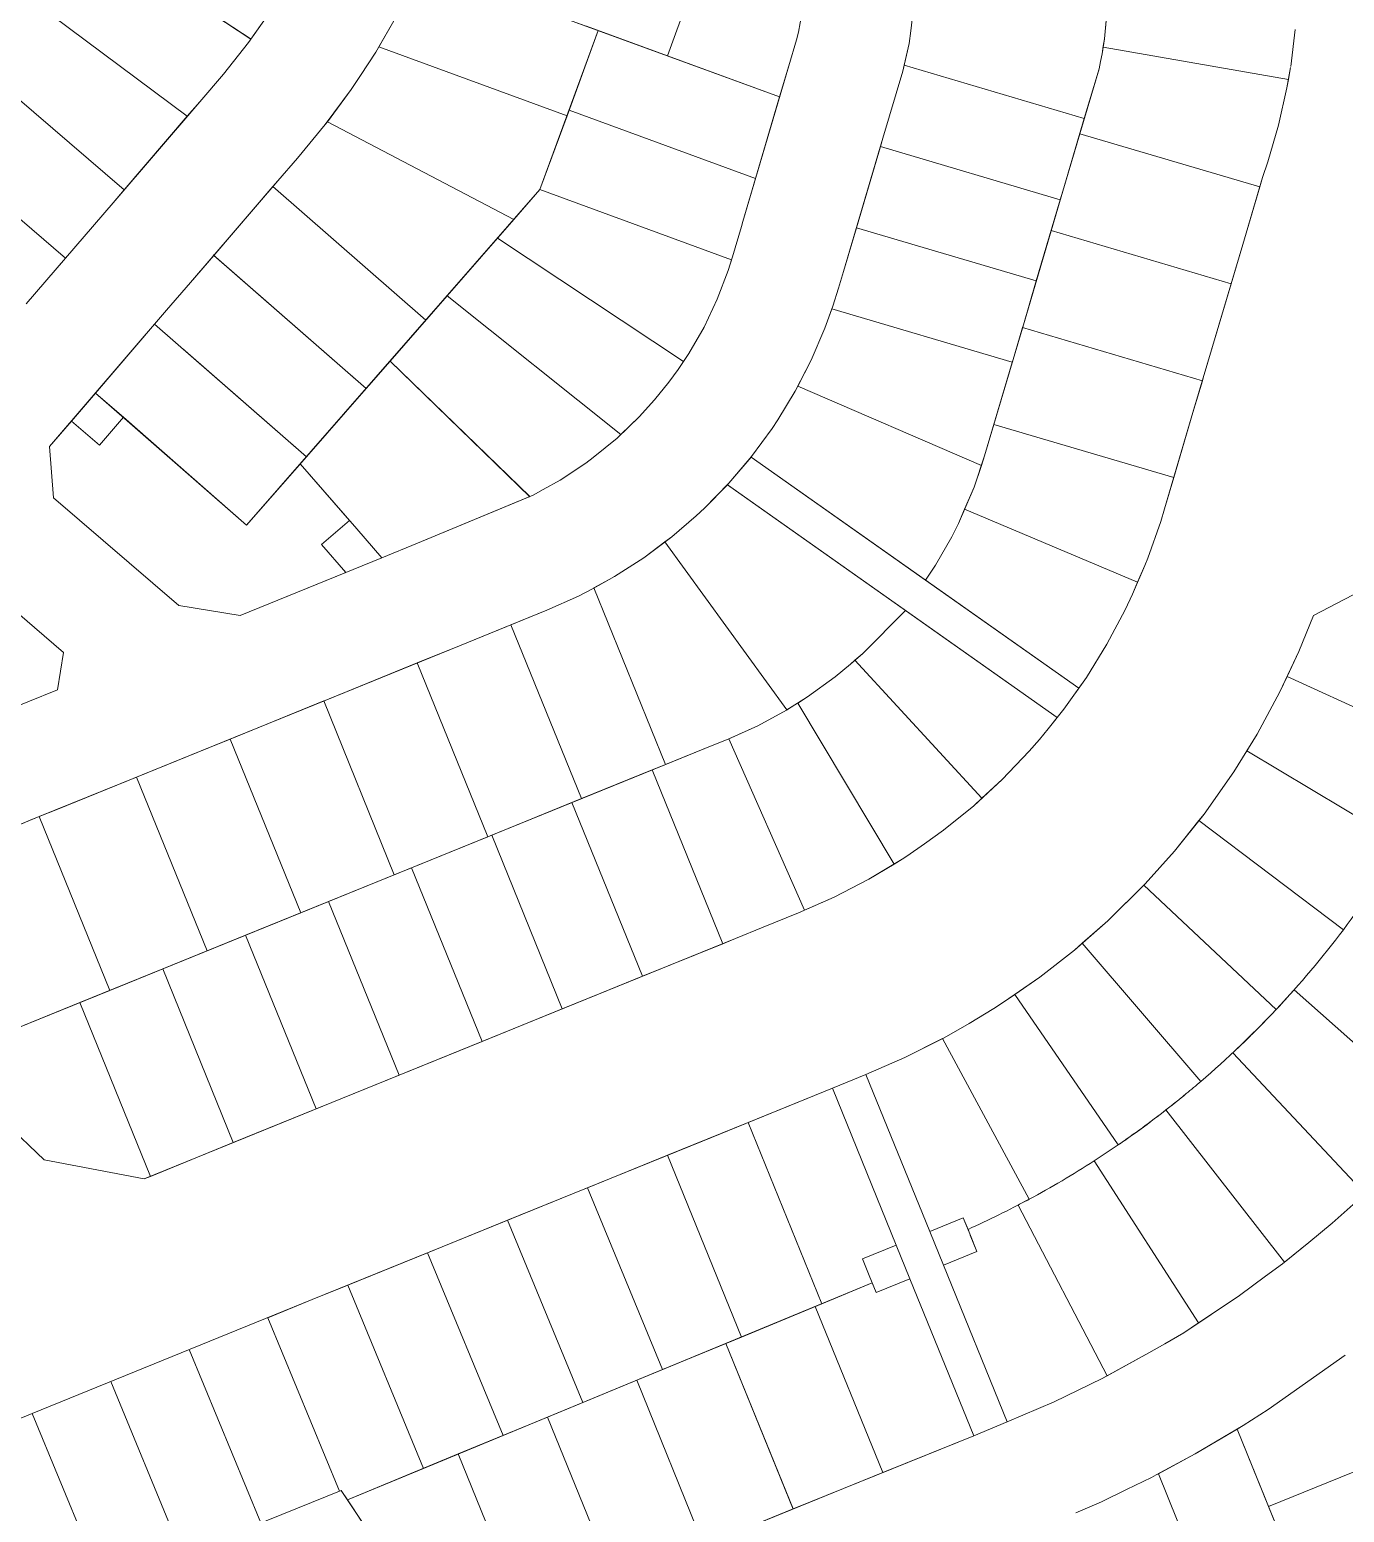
# Model space of a CAD drawing. Header units: millimetres. Extents: x -12746 to 1016489, y -409013 to 338495.
# Drawn here: x 363804 to 581104, y -127490 to 117570 of the extents above; entities that cross this region are included whole.
import ezdxf

# ---------------------------------------------------------------- set-up
doc = ezdxf.new("R2010")
doc.units = ezdxf.units.MM
doc.layers.add('A-DETL', color=90, linetype='Continuous', lineweight=9)

msp = doc.modelspace()

# ---------------------------------------------------------------- linework, layer by layer
at = {"layer": 'A-DETL'}
for p, q in [((480384.1, 143751.5), (469212.2, 113235.3)), ((480384.1, 143751.5), (469212.2, 113235.3)), ((469212.2, 113235.3), (480384.1, 143751.5)), ((400418, 115982.7), (372810, 134177.4)), ((400383.7, 116005.2), (372810, 134177.4)), ((372810, 134177.4), (400383.7, 116005.2)), ((487768.5, 106441.9), (428569.9, 128114.4)), ((457779.7, 117420.8), (428569.9, 128114.4)), ((542130.4, 123349.5), (541465.4, 116052.5)), ((542068.1, 122666), (541465.4, 116052.5)), ((389864.2, 103277.5), (364755.3, 121955.6)), ((364755.3, 121955.6), (389864.2, 103277.5)), ((389864.2, 103277.5), (364755.3, 121955.6)), ((403806.4, 120907.5), (399994.4, 115447.5)), ((403806.4, 120907.5), (400383.7, 116005.2)), ((490896.4, 117150.5), (491435.4, 120265.5)), ((490896.4, 117150.5), (491435.4, 120265.5)), ((491435.4, 120265.5), (490896.4, 117150.5)), ((424601.4, 120067.5), (420998.4, 113841.5)), ((424601.4, 120067.5), (420998.4, 113841.5)), ((424601.4, 120067.5), (421509.9, 114725.5)), ((469212.2, 113235.3), (455830.8, 118134.3)), ((509746.4, 119723.5), (509465.4, 117347.5)), ((509746.4, 119723.5), (509465.4, 117347.5)), ((509465.4, 117347.5), (509746.4, 119723.5)), ((541465.4, 116052.5), (541797.9, 119701)), ((399994.4, 115447.5), (395857.4, 110221.5)), ((399994.4, 115447.5), (395857.4, 110221.5)), ((400383.7, 116005.2), (399994.4, 115447.5)), ((457779.7, 117420.8), (448153.7, 91127.4)), ((452622.9, 103335), (457779.7, 117420.8)), ((457779.7, 117420.8), (452966.7, 104274.1)), ((487768.5, 106441.9), (457779.7, 117420.8)), ((489288.4, 111586.5), (490557.4, 115879.5)), ((489288.4, 111586.5), (490557.4, 115879.5)), ((490557.4, 115879.5), (489288.4, 111586.5)), ((490557.4, 115879.5), (490896.4, 117150.5)), ((490557.4, 115879.5), (490896.4, 117150.5)), ((490896.4, 117150.5), (490557.4, 115879.5)), ((509195.4, 115284.5), (508107.4, 110694.5)), ((509195.4, 115284.5), (508107.4, 110694.5)), ((508341.7, 111683), (509195.4, 115284.5)), ((509465.4, 117347.5), (509195.4, 115284.5)), ((509465.4, 117347.5), (509195.4, 115284.5)), ((509195.4, 115284.5), (509465.4, 117347.5)), ((541465.4, 116052.5), (541055.4, 113579.5)), ((541465.4, 116052.5), (541239.3, 114688.8)), ((541260.4, 114816), (541465.4, 116052.5)), ((572232.4, 111491.5), (572992.4, 117569.5)), ((572232.4, 111491.5), (572992.4, 117569.5)), ((572232.4, 111491.5), (572992.4, 117569.5)), ((420998.4, 113841.5), (418466.4, 109982.5)), ((418466.4, 109982.5), (420998.4, 113841.5)), ((420998.4, 113841.5), (418466.4, 109982.5)), ((420998.4, 113841.5), (421509.9, 114725.5)), ((421509.9, 114725.5), (452622.9, 103335)), ((421509.9, 114725.5), (452622.9, 103335)), ((452622.9, 103335), (421509.9, 114725.5)), ((487768.5, 106441.9), (469212.2, 113235.3)), ((540791.4, 112280.5), (541055.4, 113579.5)), ((541055.4, 113579.5), (540791.4, 112280.5)), ((541055.4, 113579.5), (540791.4, 112280.5)), ((541055.4, 113579.5), (541260.4, 114816)), ((541239.3, 114688.8), (541055.4, 113579.5)), ((541239.3, 114688.8), (571865.4, 109338.6)), ((541239.3, 114688.8), (571865.4, 109338.6)), ((571865.4, 109338.6), (541239.3, 114688.8)), ((355896.2, 111300.1), (379417.7, 91108.4)), ((355896.2, 111300.1), (379417.7, 91108.4)), ((379417.7, 91108.4), (355896.2, 111300.1)), ((481686.4, 85853.5), (489288.4, 111586.5)), ((481686.4, 85853.5), (489288.4, 111586.5)), ((489288.4, 111586.5), (487768.5, 106441.9)), ((508107.4, 110694.5), (504844.4, 99648.5)), ((508107.4, 110694.5), (504844.4, 99648.5)), ((504844.4, 99648.5), (508107.4, 110694.5)), ((508107.4, 110694.5), (508341.7, 111683)), ((508341.7, 111683), (538124.4, 102883.5)), ((508341.7, 111683), (538124.4, 102883.5)), ((538124.4, 102883.5), (508341.7, 111683)), ((540553.4, 111104.5), (537381.3, 100368.2)), ((537563.4, 100984.5), (540553.4, 111104.5)), ((540553.4, 111104.5), (538124.4, 102883.5)), ((540553.4, 111104.5), (540791.4, 112280.5)), ((540791.4, 112280.5), (540553.4, 111104.5)), ((540791.4, 112280.5), (540553.4, 111104.5)), ((571624.4, 107958.5), (572208.4, 111301.5)), ((571624.4, 107958.5), (572208.4, 111301.5)), ((571865.4, 109338.6), (572208.4, 111301.5)), ((395857.4, 110221.5), (391913.4, 105664.5)), ((395857.4, 110221.5), (391913.4, 105664.5)), ((418466.4, 109982.5), (416933.4, 107653.5)), ((416933.4, 107653.5), (418466.4, 109982.5)), ((418466.4, 109982.5), (416933.4, 107653.5)), ((570236.4, 101795.5), (571624.4, 107958.5)), ((570236.4, 101795.5), (571624.4, 107958.5)), ((570236.4, 101795.5), (571624.4, 107958.5)), ((571624.4, 107958.5), (571865.4, 109338.6)), ((391913.4, 105664.5), (377583.4, 88971.5)), ((391913.4, 105664.5), (389864.2, 103277.5)), ((416933.4, 107653.5), (412651.4, 101873.5)), ((416933.4, 107653.5), (412651.4, 101873.5)), ((413011.8, 102360), (416933.4, 107653.5)), ((483794.1, 92988.2), (487768.5, 106441.9)), ((379417.7, 91108.4), (389864.2, 103277.5)), ((448153.7, 91127.4), (452966.7, 104274.1)), ((452622.9, 103335), (448153.7, 91127.4)), ((452966.7, 104274.1), (483794.1, 92988.2)), ((483794.1, 92988.2), (452966.7, 104274.1)), ((452966.7, 104274.1), (483794.1, 92988.2)), ((412651.4, 101873.5), (408055.4, 96339.5)), ((412651.4, 101873.5), (408055.4, 96339.5)), ((408055.4, 96339.5), (412651.4, 101873.5)), ((412651.4, 101873.5), (413011.8, 102360)), ((443859.1, 86215.3), (413011.8, 102360)), ((413011.8, 102360), (443859.1, 86215.3)), ((413011.8, 102360), (443859.1, 86215.3)), ((538124.4, 102883.5), (534573.4, 90864.5)), ((534573.4, 90864.5), (537563.4, 100984.5)), ((568460.4, 95734.5), (570236.4, 101795.5)), ((568460.4, 95734.5), (570236.4, 101795.5)), ((568460.4, 95734.5), (570236.4, 101795.5)), ((346208.9, 100015.3), (369730.5, 79823.6)), ((369730.5, 79823.6), (346208.9, 100015.3)), ((369730.5, 79823.6), (346208.9, 100015.3)), ((504844.4, 99648.5), (498326.4, 77590.5)), ((504844.4, 99648.5), (498326.4, 77590.5)), ((504428.4, 98241), (500461.1, 84814.9)), ((504428.4, 98241), (504844.4, 99648.5)), ((534157.6, 89457.4), (504428.4, 98241)), ((504428.4, 98241), (534157.6, 89457.4)), ((534157.6, 89457.4), (504428.4, 98241)), ((534573.4, 90864.5), (537381.3, 100368.2)), ((537381.3, 100368.2), (567111, 91586)), ((537381.3, 100368.2), (567111, 91586)), ((537381.3, 100368.2), (567111, 91586)), ((408055.4, 96339.5), (404809.4, 92592.5)), ((408055.4, 96339.5), (404809.4, 92592.5)), ((404809.4, 92592.5), (408055.4, 96339.5)), ((567566.4, 93127.5), (568460.4, 95734.5)), ((567566.4, 93127.5), (568460.4, 95734.5)), ((567566.4, 93127.5), (568460.4, 95734.5)), ((564303.4, 82081.5), (567566.4, 93127.5)), ((564303.4, 82081.5), (567566.4, 93127.5)), ((567111, 91586), (567566.4, 93127.5)), ((379417.7, 91108.4), (377583.4, 88971.5)), ((404809.4, 92592.5), (390396.4, 75802.5)), ((404809.4, 92592.5), (390396.4, 75802.5)), ((394227.5, 80265.5), (403998.2, 91647.6)), ((399663.1, 35664.4), (448153.7, 91127.4)), ((403994, 91651.3), (429282.1, 69542.3)), ((403998.2, 91647.6), (404809.4, 92592.5)), ((403998.2, 91647.6), (429282.1, 69542.3)), ((429282.1, 69542.3), (403998.2, 91647.6)), ((448153.7, 91127.4), (441119.8, 83082.1)), ((448153.7, 91127.4), (443859.1, 86215.3)), ((448153.7, 91127.4), (479810.1, 79538)), ((479810.1, 79538), (448153.7, 91127.4)), ((479810.1, 79538), (448153.7, 91127.4)), ((483794.1, 92988.2), (481686.4, 85853.5)), ((528056.4, 68807.5), (534573.4, 90864.5)), ((532649.1, 84351.7), (534573.4, 90864.5)), ((534573.4, 90864.5), (534157.6, 89457.4)), ((567111, 91586), (564303.4, 82081.5)), ((377583.4, 88971.5), (363254.4, 72279.5)), ((377583.4, 88971.5), (369730.5, 79823.6)), ((530190.7, 76031.2), (534157.6, 89457.4)), ((443859.1, 86215.3), (429282.1, 69542.3)), ((481443.4, 85031.5), (481686.4, 85853.5)), ((481686.4, 85853.5), (481443.4, 85031.5)), ((481443.4, 85031.5), (481686.4, 85853.5)), ((479970.4, 80045.5), (481443.4, 85031.5)), ((481443.4, 85031.5), (479970.4, 80045.5)), ((479970.4, 80045.5), (481443.4, 85031.5)), ((500461.1, 84814.9), (498326.4, 77590.5)), ((530190.8, 76031.1), (500461.1, 84814.9)), ((500461.1, 84814.9), (530190.7, 76031.2)), ((500461.1, 84814.9), (530190.8, 76031.1)), ((532649.1, 84351.7), (530190.8, 76031.1)), ((562379, 75568), (532649.1, 84351.7)), ((562379, 75568), (532649.1, 84351.7)), ((532649.1, 84351.7), (562379, 75568)), ((441119.8, 83082.1), (432831.7, 73602.3)), ((441119.8, 83082.1), (471872.4, 62714)), ((471872.4, 62714), (441119.8, 83082.1)), ((441119.8, 83082.1), (471872.4, 62714)), ((557786.4, 60023.5), (564303.4, 82081.5)), ((557786.4, 60023.5), (564303.4, 82081.5)), ((564303.4, 82081.5), (562379, 75568)), ((369730.5, 79823.6), (363254.4, 72279.5)), ((394227.5, 80265.5), (390396.4, 75802.5)), ((394121, 80358.7), (419409.1, 58249.6)), ((419409.1, 58249.6), (394227.5, 80265.5)), ((419409.1, 58249.6), (394227.5, 80265.5)), ((479248.4, 77759.5), (479970.4, 80045.5)), ((479248.4, 77759.5), (479970.4, 80045.5)), ((479248.4, 77759.5), (479810.1, 79538)), ((479970.4, 80045.5), (479810.1, 79538)), ((477440.4, 73012.5), (479248.4, 77759.5)), ((477440.4, 73012.5), (479248.4, 77759.5)), ((477440.4, 73012.5), (479248.4, 77759.5)), ((498326.4, 77590.5), (497520.4, 74860.5)), ((498326.4, 77590.5), (497520.4, 74860.5)), ((498326.4, 77590.5), (497520.4, 74860.5)), ((530190.8, 76031.1), (528056.4, 68807.5)), ((528056.4, 68807.5), (530190.8, 76031.1)), ((390396.4, 75802.5), (386446.4, 71200.5)), ((390396.4, 75802.5), (386446.4, 71200.5)), ((390396.4, 75802.5), (386446.4, 71200.5)), ((390396.4, 75802.5), (386446.4, 71200.5)), ((432831.7, 73602.3), (423382.6, 62794.5)), ((432831.7, 73602.3), (461501.5, 50629.4)), ((461501.5, 50629.4), (432831.7, 73602.3)), ((432831.7, 73602.3), (461501.5, 50629.4)), ((497520.4, 74860.5), (496569.4, 71853.5)), ((497520.4, 74860.5), (496569.4, 71853.5)), ((497520.4, 74860.5), (496569.4, 71853.5)), ((557786.4, 60023.5), (562379, 75568)), ((386446.4, 71200.5), (367089.4, 48651.5)), ((386446.4, 71200.5), (384457.1, 68883.2)), ((475265.4, 68422.5), (477440.4, 73012.5)), ((475265.4, 68422.5), (477440.4, 73012.5)), ((475265.4, 68422.5), (477440.4, 73012.5)), ((496569.4, 71853.5), (495246.4, 68216.5)), ((496569.4, 71853.5), (495246.4, 68216.5)), ((495246.4, 68216.5), (496409.4, 71413.7)), ((496569.4, 71853.5), (496409.4, 71413.7)), ((496409.4, 71413.7), (526223.8, 62604.9)), ((496409.4, 71413.7), (526223.9, 62604.9)), ((526223.9, 62604.9), (496409.4, 71413.7)), ((384457.1, 68883.2), (374686.3, 57501.2)), ((384457.1, 68883.2), (409536.1, 46957)), ((429282.1, 69542.3), (419409.1, 58249.6)), ((526356.4, 63053.5), (528056.4, 68807.5)), ((528056.4, 68807.5), (526356.4, 63053.5)), ((528056.4, 68807.5), (527916.6, 68333.9)), ((472736.4, 64018.5), (475265.4, 68422.5)), ((472736.4, 64018.5), (475265.4, 68422.5)), ((472736.4, 64018.5), (475265.4, 68422.5)), ((495246.4, 68216.5), (492969.4, 62931.5)), ((495246.4, 68216.5), (492969.4, 62931.5)), ((492969.4, 62931.5), (495246.4, 68216.5)), ((526356.4, 63053.5), (527916.4, 68333.9)), ((527916.4, 68333.9), (557646.5, 59550.2)), ((527916.6, 68333.9), (557646.4, 59550.2)), ((527916.6, 68333.9), (557646.4, 59550.2)), ((409536.1, 46957), (389049.6, 64868)), ((389049.6, 64868), (409536.1, 46957)), ((471008.4, 61409.5), (472736.4, 64018.5)), ((471008.4, 61409.5), (472736.4, 64018.5)), ((471872.4, 62714), (472736.4, 64018.5)), ((423382.6, 62794.5), (408533.3, 45810.1)), ((423382.6, 62794.5), (446449.6, 40416.5)), ((446449.6, 40416.5), (423382.6, 62794.5)), ((423382.6, 62794.5), (446499.7, 40367.8)), ((469432.4, 59329.5), (471008.4, 61409.5)), ((469432.4, 59329.5), (471008.4, 61409.5)), ((469432.4, 59329.5), (471008.4, 61409.5)), ((471008.4, 61409.5), (471872.4, 62714)), ((492969.4, 62931.5), (490330.4, 57817.5)), ((492969.4, 62931.5), (490330.4, 57817.5)), ((490746.1, 58623.2), (492969.4, 62931.5)), ((521651.4, 47130.5), (526356.4, 63053.5)), ((526210.3, 62558.8), (522089, 48611.5)), ((523183.6, 52316.2), (526210.3, 62558.8)), ((526223.8, 62604.9), (526356.4, 63053.5)), ((526356.4, 63053.5), (526223.9, 62604.9)), ((467073.4, 56385.5), (469432.4, 59329.5)), ((467073.4, 56385.5), (469432.4, 59329.5)), ((467073.4, 56385.5), (469432.4, 59329.5)), ((556085.4, 54269.5), (557786.4, 60023.5)), ((556085.4, 54269.5), (557786.4, 60023.5)), ((557646.5, 59550.2), (556085.4, 54269.5)), ((557646.4, 59550.2), (557786.4, 60023.5)), ((370713, 52872.7), (374686.3, 57501.2)), ((374686.3, 57501.2), (399663.1, 35664.4)), ((374686.3, 57501.2), (379314.8, 53527.9)), ((374688.8, 57504.1), (399663.1, 35664.4)), ((409536.1, 46957), (419409.1, 58249.6)), ((464564.4, 53568.5), (467073.4, 56385.5)), ((464564.4, 53568.5), (467073.4, 56385.5)), ((464564.4, 53568.5), (467073.4, 56385.5)), ((490330.4, 57817.5), (487479.4, 53096.5)), ((490330.4, 57817.5), (487479.4, 53096.5)), ((487479.4, 53096.5), (490330.4, 57817.5)), ((490330.4, 57817.5), (490746.1, 58623.2)), ((490746.1, 58623.2), (521110.5, 45527.4)), ((490746.1, 58623.2), (521110.5, 45527.4)), ((521110.5, 45527.4), (490746.1, 58623.2)), ((551390.4, 38377.5), (556085.4, 54269.5)), ((551390.4, 38377.5), (556085.4, 54269.5)), ((556085.4, 54269.5), (552913.3, 43532.6)), ((367089.4, 48651.5), (370713, 52872.7)), ((370713, 52872.7), (375341.5, 48899.4)), ((375341.5, 48899.4), (370713, 52872.7)), ((375341.5, 48899.4), (379314.8, 53527.9)), ((379314.8, 53527.9), (375341.5, 48899.4)), ((379314.8, 53527.9), (399663.1, 35664.4)), ((460899.4, 50051.5), (464564.4, 53568.5)), ((460899.4, 50051.5), (464564.4, 53568.5)), ((461501.5, 50629.4), (464564.4, 53568.5)), ((486505.4, 51646.5), (483098.4, 47008.5)), ((486505.4, 51646.5), (483098.4, 47008.5)), ((483098.4, 47008.5), (486505.4, 51646.5)), ((487479.4, 53096.5), (486505.4, 51646.5)), ((487479.4, 53096.5), (486505.4, 51646.5)), ((486505.4, 51646.5), (487479.4, 53096.5)), ((522089, 48611.5), (523183.7, 52316.2)), ((552913.3, 43532.6), (523183.6, 52316.2)), ((523183.7, 52316.2), (552913.3, 43532.6)), ((523183.7, 52316.2), (552913.3, 43532.6)), ((456969.4, 46834.5), (460899.4, 50051.5)), ((456969.4, 46834.5), (460899.4, 50051.5)), ((456969.4, 46834.5), (460899.4, 50051.5)), ((460899.4, 50051.5), (461501.5, 50629.4)), ((367089.4, 48651.5), (367733.4, 40190.5)), ((367733.4, 40190.5), (367089.4, 48651.5)), ((399663.1, 35664.4), (409536.1, 46957)), ((455707.4, 45904.5), (456969.4, 46834.5)), ((455707.4, 45904.5), (456969.4, 46834.5)), ((455707.4, 45904.5), (456969.4, 46834.5)), ((483098.4, 47008.5), (479378.4, 42618.5)), ((483098.4, 47008.5), (479378.4, 42618.5)), ((483037.4, 46936.6), (479378.4, 42618.5)), ((483037.4, 46936.6), (537193.5, 8713)), ((537193.5, 8713), (483037.4, 46936.6)), ((511861.1, 26592.8), (483037.4, 46936.6)), ((519895.4, 41925.5), (521651.4, 47130.5)), ((519895.4, 41925.5), (521651.4, 47130.5)), ((521651.4, 47130.5), (521110.5, 45527.4)), ((521651.4, 47130.5), (522089, 48611.5)), ((522089, 48611.5), (521651.4, 47130.5)), ((399663.1, 35664.4), (408533.3, 45810.1)), ((408533.3, 45810.1), (417876.4, 35069.5)), ((408533.3, 45810.1), (417876.4, 35069.5)), ((408533.3, 45810.1), (416664.8, 36462.3)), ((451466.4, 43108.5), (455707.4, 45904.5)), ((451466.4, 43108.5), (455707.4, 45904.5)), ((451466.4, 43108.5), (455707.4, 45904.5)), ((521110.5, 45527.4), (519895.4, 41925.5)), ((448672.4, 41566.5), (451466.4, 43108.5)), ((448672.4, 41566.5), (451466.4, 43108.5)), ((448672.4, 41566.5), (451466.4, 43108.5)), ((479378.4, 42618.5), (475361.4, 38497.5)), ((479378.4, 42618.5), (475361.4, 38497.5)), ((475361.4, 38497.5), (479122.4, 42355.9)), ((479378.4, 42618.5), (479122.4, 42355.9)), ((479122.4, 42355.9), (533643.9, 3874.4)), ((479122.4, 42355.9), (533643.9, 3874.4)), ((479122.4, 42355.9), (508570.5, 21571.3)), ((517309.4, 35929.5), (519895.4, 41925.5)), ((519895.4, 41925.5), (517309.4, 35929.5)), ((518346.8, 38335), (519895.4, 41925.5)), ((552913.3, 43532.6), (551390.4, 38377.5)), ((367733.4, 40190.5), (388464.4, 22394.5)), ((388464.4, 22394.5), (367733.4, 40190.5)), ((427913.4, 32672.5), (447019.4, 40654.5)), ((427913.4, 32672.5), (447019.4, 40654.5)), ((427913.4, 32672.5), (446449.6, 40416.5)), ((446449.6, 40416.5), (447019.4, 40654.5)), ((447019.4, 40654.5), (448672.4, 41566.5)), ((447019.4, 40654.5), (448672.4, 41566.5)), ((447019.4, 40654.5), (448268.8, 41343.8)), ((473966.4, 37210.5), (469923.4, 33729.5)), ((473966.4, 37210.5), (469923.4, 33729.5)), ((469923.4, 33729.5), (473966.4, 37210.5)), ((475361.4, 38497.5), (473966.4, 37210.5)), ((475361.4, 38497.5), (473966.4, 37210.5)), ((473966.4, 37210.5), (475361.4, 38497.5)), ((517309.4, 35929.5), (518346.8, 38335)), ((546942.3, 26239.9), (518346.8, 38335)), ((518346.8, 38335), (546942.3, 26239.9)), ((518346.8, 38335), (546942.3, 26239.9)), ((550747.4, 36267.5), (551390.4, 38377.5)), ((550747.4, 36267.5), (551390.4, 38377.5)), ((551390.4, 38377.5), (550747.4, 36267.5)), ((369398.4, 14643.5), (344501.4, 36016.5)), ((412062.6, 32458.4), (416664.8, 36462.3)), ((416664.8, 36462.3), (412062.6, 32458.4)), ((417876.4, 35069.5), (422039.4, 30284.5)), ((516222.4, 33727.5), (517309.4, 35929.5)), ((517309.4, 35929.5), (516222.4, 33727.5)), ((516222.4, 33727.5), (517309.4, 35929.5)), ((548616.4, 30199.5), (550747.4, 36267.5)), ((548616.4, 30199.5), (550747.4, 36267.5)), ((550747.4, 36267.5), (548616.4, 30199.5)), ((412062.6, 32458.4), (416066.4, 27856.3)), ((422039.4, 30284.5), (427913.4, 32672.5)), ((422039.4, 30284.5), (427913.4, 32672.5)), ((422039.4, 30284.5), (427913.4, 32672.5)), ((469923.4, 33729.5), (465312.4, 30286.5)), ((469923.4, 33729.5), (465312.4, 30286.5)), ((465312.4, 30286.5), (468804.1, 32893.7)), ((468804.1, 32893.7), (469923.4, 33729.5)), ((468804.1, 32893.7), (488976.5, 5127.1)), ((468804.1, 32893.7), (488976.5, 5127.1)), ((488976.5, 5127.1), (468804.1, 32893.7)), ((513538.4, 29063.5), (516222.4, 33727.5)), ((516222.4, 33727.5), (513538.4, 29063.5)), ((513538.4, 29063.5), (516222.4, 33727.5)), ((398575.4, 20745.5), (422039.4, 30284.5)), ((465312.4, 30286.5), (460473.4, 27171.5)), ((465312.4, 30286.5), (460473.4, 27171.5)), ((460473.4, 27171.5), (465312.4, 30286.5)), ((548118.4, 29020.5), (548616.4, 30199.5)), ((548118.4, 29020.5), (548616.4, 30199.5)), ((548616.4, 30199.5), (548118.4, 29020.5)), ((416066.4, 27856.3), (398575.4, 20745.5)), ((460473.4, 27171.5), (459613.4, 26666.5)), ((460473.4, 27171.5), (459613.4, 26666.5)), ((459613.4, 26666.5), (460473.4, 27171.5)), ((511861.1, 26592.8), (513538.4, 29063.5)), ((513538.4, 29063.5), (511861.1, 26592.8)), ((511861.1, 26592.8), (513538.4, 29063.5)), ((546111.4, 24275.5), (548118.4, 29020.5)), ((546111.4, 24275.5), (548118.4, 29020.5)), ((548118.4, 29020.5), (546942.3, 26239.9)), ((588766.4, 27414.5), (575995.4, 20746.5)), ((575995.4, 20746.5), (588766.4, 27414.5)), ((456923.4, 25230.5), (454536.4, 23956.5)), ((456923.4, 25230.5), (454536.4, 23956.5)), ((454536.4, 23956.5), (456923.4, 25230.5)), ((459613.4, 26666.5), (456923.4, 25230.5)), ((459613.4, 26666.5), (456923.4, 25230.5)), ((457045.3, 25295.6), (459613.4, 26666.5)), ((457045.3, 25295.6), (468907.5, -3881.4)), ((457045.3, 25295.6), (468907.5, -3881.4)), ((468907.5, -3881.4), (457045.3, 25295.6)), ((537193.5, 8713), (511861.1, 26592.8)), ((546942.3, 26239.9), (546111.4, 24275.5)), ((388464.4, 22394.5), (398575.4, 20745.5)), ((398575.4, 20745.5), (388464.4, 22394.5)), ((454536.4, 23956.5), (449282.4, 21604.5)), ((454536.4, 23956.5), (449282.4, 21604.5)), ((449282.4, 21604.5), (454536.4, 23956.5)), ((544861.4, 21655.5), (546111.4, 24275.5)), ((544861.4, 21655.5), (546111.4, 24275.5)), ((546111.4, 24275.5), (544861.4, 21655.5)), ((449282.4, 21604.5), (434871.4, 15746.5)), ((449282.4, 21604.5), (434871.4, 15746.5)), ((443344.5, 19190.8), (449282.4, 21604.5)), ((501492.4, 14474.5), (508570.5, 21571.3)), ((508570.5, 21571.3), (501492.4, 14474.5)), ((501492.4, 14474.5), (508570.5, 21571.3)), ((508570.5, 21571.3), (533643.9, 3874.4)), ((541833.4, 15981.5), (544861.4, 21655.5)), ((541833.4, 15981.5), (544861.4, 21655.5)), ((544861.4, 21655.5), (541833.4, 15981.5)), ((575995.4, 20746.5), (573587.4, 14807.5)), ((573587.4, 14807.5), (575995.4, 20746.5)), ((434871.4, 15746.5), (443344.5, 19190.8)), ((443344.5, 19190.8), (455018.7, -9527.4)), ((455018.7, -9527.4), (443344.5, 19190.8)), ((443344.5, 19190.8), (455018.7, -9527.4)), ((434871.4, 15746.5), (368172.4, -11367.5)), ((434871.4, 15746.5), (412638.4, 6708.5)), ((427873.9, 12901.8), (434871.4, 15746.5)), ((538459.4, 10506.5), (541833.4, 15981.5)), ((538459.4, 10506.5), (541833.4, 15981.5)), ((541833.4, 15981.5), (538459.4, 10506.5)), ((573587.4, 14807.5), (570460.4, 8109.5)), ((571663.1, 10685.8), (573587.4, 14807.5)), ((368392.4, 8475.5), (369398.4, 14643.5)), ((412638.4, 6708.5), (427873.8, 12901.9)), ((427873.8, 12901.9), (439548.2, -15816.3)), ((427873.8, 12901.9), (439548.2, -15816.3)), ((439548.2, -15816.3), (427873.9, 12901.8)), ((496962.4, 10593.5), (499455.4, 12714.5)), ((499455.4, 12714.5), (496962.4, 10593.5)), ((496962.4, 10593.5), (499455.4, 12714.5)), ((499455.4, 12714.5), (501492.4, 14474.5)), ((501492.4, 14474.5), (499455.4, 12714.5)), ((499455.4, 12714.5), (500181.6, 13342)), ((500181.6, 13342), (501492.4, 14474.5)), ((500181.6, 13342), (521194, -9459.2)), ((521194, -9459.2), (500181.6, 13342)), ((500181.6, 13342), (521194, -9459.2)), ((492388.4, 7270.5), (496962.4, 10593.5)), ((496962.4, 10593.5), (492388.4, 7270.5)), ((492388.4, 7270.5), (496962.4, 10593.5)), ((534750.4, 5251.5), (538459.4, 10506.5)), ((534750.4, 5251.5), (538459.4, 10506.5)), ((538459.4, 10506.5), (537193.5, 8713)), ((570460.4, 8109.5), (571663.1, 10685.8)), ((571663.1, 10685.8), (598582.1, -1726.9)), ((571663.1, 10685.8), (598582.1, -1726.9)), ((598582.1, -1726.9), (571663.1, 10685.8)), ((342695.4, -1970.5), (368392.4, 8475.5)), ((534750.4, 5251.5), (537193.5, 8713)), ((570460.4, 8109.5), (566682.4, 1120.5)), ((566682.4, 1120.5), (570460.4, 8109.5)), ((412638.4, 6708.5), (390405.4, -2329.5)), ((412403.3, 6612.8), (396932.7, 323.8)), ((424077.6, -22105.3), (412403.3, 6612.8)), ((412403.3, 6612.8), (424077.6, -22105.3)), ((424077.6, -22105.3), (412403.3, 6612.8)), ((484173.4, 2526.5), (488908.4, 5084.5)), ((488908.4, 5084.5), (484173.4, 2526.5)), ((484173.4, 2526.5), (488908.4, 5084.5)), ((488908.4, 5084.5), (490293.4, 5949.5)), ((488908.4, 5084.5), (490293.4, 5949.5)), ((490293.4, 5949.5), (488976.5, 5127.1)), ((490293.4, 5949.5), (492388.4, 7270.5)), ((492388.4, 7270.5), (490293.4, 5949.5)), ((490293.4, 5949.5), (490775.5, 6253.5)), ((490775.5, 6253.5), (492388.4, 7270.5)), ((490775.5, 6253.5), (506701.7, -20336.7)), ((506701.7, -20336.7), (490775.5, 6253.5)), ((490775.5, 6253.5), (506701.7, -20336.7)), ((532142.4, 2005.5), (534750.4, 5251.5)), ((532142.4, 2005.5), (534750.4, 5251.5)), ((533643.9, 3874.4), (534750.4, 5251.5)), ((479260.4, 327.5), (484173.4, 2526.5)), ((484173.4, 2526.5), (479260.4, 327.5)), ((479361.4, 372.7), (484173.4, 2526.5)), ((533643.9, 3874.4), (532142.4, 2005.5)), ((396932.7, 323.8), (390405.4, -2329.5)), ((396932.7, 323.8), (408607, -28394.3)), ((408607, -28394.3), (396932.7, 323.8)), ((396932.7, 323.8), (408607, -28394.3)), ((476586.4, -759.5), (479260.4, 327.5)), ((476586.4, -759.5), (479260.4, 327.5)), ((479260.4, 327.5), (476586.4, -759.5)), ((479361.4, 372.7), (491866.6, -27978.1)), ((479361.4, 372.7), (491866.6, -27978.1)), ((491866.6, -27978.1), (479361.4, 372.7)), ((529017.4, -1705.5), (530722.4, 237.5)), ((529017.4, -1705.5), (530722.4, 237.5)), ((530722.4, 237.5), (529017.4, -1705.5)), ((530722.4, 237.5), (532142.4, 2005.5)), ((530722.4, 237.5), (532142.4, 2005.5)), ((532142.4, 2005.5), (530722.4, 237.5)), ((566682.4, 1120.5), (562863.4, -5072.5)), ((564991.1, -1622.1), (566682.4, 1120.5)), ((390405.4, -2329.5), (368172.4, -11367.5)), ((390405.4, -2329.5), (381462.2, -5965.2)), ((468779.4, -3933.5), (476586.4, -759.5)), ((468779.4, -3933.5), (476586.4, -759.5)), ((476586.4, -759.5), (468907.5, -3881.4)), ((524568.4, -6349.5), (529017.4, -1705.5)), ((524568.4, -6349.5), (529017.4, -1705.5)), ((529017.4, -1705.5), (524568.4, -6349.5)), ((562863.4, -5072.5), (564991.1, -1622.1)), ((564991.1, -1622.1), (590559.1, -16925.5)), ((564991.1, -1622.1), (590559.1, -16925.5)), ((590559.1, -16925.5), (564991.1, -1622.1)), ((348854.2, -52684.6), (468779.4, -3933.5)), ((468779.4, -3933.5), (455018.7, -9527.4)), ((455018.7, -9527.4), (466675.8, -4788.6)), ((466675.8, -4788.6), (468779.4, -3933.5)), ((466675.8, -4788.6), (478349.4, -33505.8)), ((478349.4, -33505.8), (466675.8, -4788.6)), ((466675.8, -4788.6), (478349.4, -33505.8)), ((365394, -12496.9), (381462.1, -5965)), ((381462.1, -5965), (393136.5, -34683.3)), ((381462.1, -5965), (393136.5, -34683.3)), ((381462.2, -5965.2), (393136.5, -34683.3)), ((519839.4, -10707.5), (524568.4, -6349.5)), ((519839.4, -10707.5), (524568.4, -6349.5)), ((524568.4, -6349.5), (521194, -9459.2)), ((562863.4, -5072.5), (557932.4, -12094.5)), ((557932.4, -12094.5), (562863.4, -5072.5)), ((455018.7, -9527.4), (439548.2, -15816.3)), ((453418.7, -10177.6), (455018.7, -9527.4)), ((521194, -9459.2), (519839.4, -10707.5)), ((368172.4, -11367.5), (365394, -12496.9)), ((368172.4, -11367.5), (365394, -12496.9)), ((453418.7, -10177.6), (440171.3, -15562.7)), ((465092.2, -38894.8), (453418.7, -10177.6)), ((453418.7, -10177.6), (465092.2, -38894.8)), ((465092.2, -38894.8), (453418.7, -10177.6)), ((514848.4, -14764.5), (519839.4, -10707.5)), ((514848.4, -14764.5), (519839.4, -10707.5)), ((519839.4, -10707.5), (514848.4, -14764.5)), ((557932.4, -12094.5), (553041.4, -18206.5)), ((557073.3, -13168), (557932.4, -12094.5)), ((352585.4, -17704.5), (365393.8, -12496.3)), ((363896.9, -13105), (362614.4, -13626.5)), ((363896.9, -13105), (362614.4, -13626.5)), ((365394, -12496.9), (363896.9, -13105)), ((365394, -12496.9), (363896.9, -13105)), ((377060.4, -41218.4), (365394, -12496.9)), ((365394, -12496.9), (377060.4, -41218.4)), ((377060.4, -41218.4), (365394, -12496.9)), ((553041.4, -18206.5), (557073.3, -13168)), ((557073.3, -13168), (580943.7, -31192.2)), ((557073.3, -13168), (580943.7, -31192.2)), ((580943.7, -31192.2), (557073.3, -13168)), ((439548.2, -15816.3), (424077.6, -22105.3)), ((426924.2, -20948.2), (440171.3, -15562.7)), ((440171.3, -15562.7), (451845, -44280.2)), ((440171.3, -15562.7), (451845, -44280.2)), ((451845, -44280.2), (440171.3, -15562.7)), ((508808.4, -19030.5), (511685.4, -17023.5)), ((508808.4, -19030.5), (511685.4, -17023.5)), ((511685.4, -17023.5), (508808.4, -19030.5)), ((511685.4, -17023.5), (514848.4, -14764.5)), ((511685.4, -17023.5), (514848.4, -14764.5)), ((514848.4, -14764.5), (511685.4, -17023.5)), ((502501.4, -22852.5), (508019.4, -19547.5)), ((502501.4, -22852.5), (508019.4, -19547.5)), ((508019.4, -19547.5), (506701.7, -20336.7)), ((508019.4, -19547.5), (508808.4, -19030.5)), ((508019.4, -19547.5), (508808.4, -19030.5)), ((508808.4, -19030.5), (508019.4, -19547.5)), ((553041.4, -18206.5), (548180.4, -23620.5)), ((548180.4, -23620.5), (553041.4, -18206.5)), ((426924.2, -20948.2), (413213.8, -26521.6)), ((426924, -20947.7), (438597.8, -49665.3)), ((438597.8, -49665.3), (426924.2, -20948.2)), ((438597.8, -49665.3), (426924.2, -20948.2)), ((506701.7, -20336.7), (502501.4, -22852.5)), ((408607, -28394.3), (424077.6, -22105.3)), ((496794.4, -25804.5), (502501.4, -22852.5)), ((496794.4, -25804.5), (502501.4, -22852.5)), ((502501.4, -22852.5), (496794.4, -25804.5)), ((548180.4, -23620.5), (541988.4, -29728.5)), ((541988.4, -29728.5), (547982.9, -23815.3)), ((547982.9, -23815.3), (569845.2, -44355.7)), ((547982.9, -23815.3), (569845.2, -44355.7)), ((569845.2, -44355.7), (547982.9, -23815.3)), ((399503.3, -32095.1), (413213.8, -26521.6)), ((413213.5, -26521.1), (424887.3, -55238.8)), ((413213.8, -26521.6), (424887.3, -55238.8)), ((413213.8, -26521.6), (424887.3, -55238.8)), ((490904.4, -28402.5), (496794.4, -25804.5)), ((490904.4, -28402.5), (496794.4, -25804.5)), ((496794.4, -25804.5), (491866.6, -27978.1)), ((393136.5, -34683.3), (408607, -28394.3)), ((485068.4, -30774.5), (490904.4, -28402.5)), ((485068.4, -30774.5), (490904.4, -28402.5)), ((490904.4, -28402.5), (485068.4, -30774.5)), ((491866.6, -27978.1), (490904.4, -28402.5)), ((480453.4, -32650.5), (485068.4, -30774.5)), ((480453.4, -32650.5), (485068.4, -30774.5)), ((485068.4, -30774.5), (480453.4, -32650.5)), ((541988.4, -29728.5), (536480.4, -34547.5)), ((537784.4, -33406.6), (541988.4, -29728.5)), ((399503.3, -32095.1), (385792.9, -37668.6)), ((399503, -32094.4), (411176.9, -60812.4)), ((411176.9, -60812.4), (399503.3, -32095.1)), ((411176.9, -60812.4), (399503.3, -32095.1)), ((413754.4, -59764.5), (480453.4, -32650.5)), ((458220.4, -41688.5), (480453.4, -32650.5)), ((478349.4, -33505.8), (465092.2, -38894.8)), ((480453.4, -32650.5), (478349.4, -33505.8)), ((536480.4, -34547.5), (537784.4, -33406.6)), ((537784.4, -33406.6), (557388.8, -56261.1)), ((537784.4, -33406.6), (557388.8, -56261.1)), ((557388.8, -56261.1), (537784.4, -33406.6)), ((393136.5, -34683.3), (377060.4, -41218.4)), ((536480.4, -34547.5), (530746.4, -39026.5)), ((530746.4, -39026.5), (536480.4, -34547.5)), ((372082.4, -43242), (385792.9, -37668.6)), ((385792.5, -37667.7), (397466.7, -66386.4)), ((385792.9, -37668.6), (397466.7, -66386.4)), ((385792.9, -37668.6), (397466.7, -66386.4)), ((458220.4, -41688.5), (465092.2, -38894.8)), ((530746.4, -39026.5), (524775.4, -43184.5)), ((526642.9, -41884), (530746.4, -39026.5)), ((377060.4, -41218.4), (358972.4, -48571.5)), ((596724.7, -62383.2), (572807.4, -41115.1)), ((572807.4, -41115.1), (596724.7, -62383.2)), ((596724.7, -62383.2), (572807.4, -41115.1)), ((348854.2, -52684.6), (372082.4, -43242)), ((372082, -43241), (383756.2, -71959.7)), ((372082.4, -43242), (383756.2, -71959.7)), ((383756.2, -71959.7), (372082.4, -43242)), ((435987.4, -50726.5), (458220.4, -41688.5)), ((451845, -44280.2), (458220.4, -41688.5)), ((524775.4, -43184.5), (523145.4, -44223.5)), ((523145.4, -44223.5), (524775.4, -43184.5)), ((524775.4, -43184.5), (526642.9, -41884)), ((526642.9, -41884), (543716, -66767.3)), ((526642.9, -41884), (543716, -66767.3)), ((543716, -66767.3), (526642.9, -41884)), ((438597.8, -49665.3), (451845, -44280.2)), ((523145.4, -44223.5), (519085.4, -46702.5)), ((519085.4, -46702.5), (523145.4, -44223.5)), ((519085.4, -46702.5), (514947.4, -49043.5)), ((514947.4, -49043.5), (519085.4, -46702.5)), ((413754.4, -59764.5), (435987.4, -50726.5)), ((424887.3, -55238.8), (438597.8, -49665.3)), ((514947.4, -49043.5), (508450.4, -52318.5)), ((508450.4, -52318.5), (514690.2, -49173.1)), ((514690.2, -49173.1), (514947.4, -49043.5)), ((514690.2, -49173.1), (528989.7, -75745.9)), ((514690.2, -49173.1), (528989.7, -75745.9)), ((528989.7, -75745.9), (514690.2, -49173.1)), ((508450.4, -52318.5), (502014.4, -55116.5)), ((502014.4, -55116.5), (508450.4, -52318.5)), ((584508.6, -74817.8), (562668, -51525.9)), ((562668, -51525.9), (584508.6, -74817.8)), ((584508.6, -74817.8), (562668, -51525.9)), ((351360.4, -55073.5), (366225.4, -69244.5)), ((366225.4, -69244.5), (351360.4, -55073.5)), ((351360.4, -55073.5), (366225.4, -69244.5)), ((424887.3, -55238.8), (413754.4, -59764.5)), ((502014.4, -55116.5), (496485.4, -57384.5)), ((502014.4, -55116.5), (496485.4, -57384.5)), ((512564.4, -81068.5), (502014.4, -55116.5)), ((512564.4, -81068.5), (502014.4, -55116.5)), ((502014.4, -55116.5), (512564.4, -81068.5)), ((512564.4, -81068.5), (502014.4, -55116.5)), ((474993.4, -66121.5), (496485.4, -57384.5)), ((482580.6, -63037.1), (496485.4, -57384.5)), ((496485.4, -57384.5), (507016.4, -83324.5)), ((496485.4, -57384.5), (507016.4, -83324.5)), ((496485.4, -57384.5), (507016.4, -83324.5)), ((496485.4, -57384.5), (507016.4, -83324.5)), ((391521.4, -68803.5), (413754.4, -59764.5)), ((391521.4, -68803.5), (413754.4, -59764.5)), ((397466.7, -66386.4), (411176.9, -60812.4)), ((413754.4, -59764.5), (411176.9, -60812.4)), ((571237.4, -86119.6), (551623.6, -60978.3)), ((551623.6, -60978.3), (571237.4, -86119.6)), ((571237.4, -86119.6), (551623.6, -60978.3)), ((482580.6, -63037.1), (469225.8, -68466.1)), ((482580.6, -63037.1), (494763.2, -93004.8)), ((494763.2, -93004.8), (482580.6, -63037.1)), ((494763.2, -93004.8), (482580.6, -63037.1)), ((453502.4, -74857.5), (474993.4, -66121.5)), ((397466.7, -66386.4), (391521.4, -68803.5)), ((456011.2, -73837.7), (469225.8, -68466)), ((469225.8, -68466), (481439.2, -98509.7)), ((469225.8, -68466.1), (481439.2, -98509.7)), ((469225.8, -68466.1), (481439.2, -98509.7)), ((366225.4, -69244.5), (382728.4, -72377.5)), ((382728.4, -72377.5), (366225.4, -69244.5)), ((366225.4, -69244.5), (382728.4, -72377.5)), ((382728.4, -72377.5), (391521.4, -68803.5)), ((382728.4, -72377.5), (391521.4, -68803.5)), ((391521.4, -68803.5), (383756.2, -71959.7)), ((556994.5, -96169), (539765.4, -69392.8)), ((539765.4, -69392.8), (556994.5, -96169)), ((556994.5, -96169), (539765.4, -69392.8)), ((383756.2, -71959.7), (382728.4, -72377.5)), ((432009.4, -83594.5), (453502.4, -74857.5)), ((442796.5, -79209.5), (453502.4, -74857.5)), ((453502.4, -74857.5), (456011.2, -73837.7)), ((468426, -103886.2), (456011.2, -73837.7)), ((456011.2, -73837.7), (468426, -103886.2)), ((456011.2, -73837.7), (468426, -103886.2)), ((541907.6, -104900.5), (527190.6, -76699.3)), ((527190.6, -76699.3), (541907.6, -104900.5)), ((541907.6, -104900.5), (527190.6, -76699.3)), ((579117.4, -79686.5), (582550.4, -76586.5)), ((582550.4, -76586.5), (579117.4, -79686.5)), ((432009.4, -83594.5), (442796.5, -79209.5)), ((455242.3, -109333.1), (442796.5, -79209.5)), ((442796.5, -79209.5), (455242.3, -109333.1)), ((442796.5, -79209.5), (455242.3, -109333.1)), ((518122.4, -78809.5), (512564.4, -81068.5)), ((518122.4, -78809.5), (512564.4, -81068.5)), ((518122.4, -78809.5), (512564.4, -81068.5)), ((512564.4, -81068.5), (518122.4, -78809.5)), ((518122.4, -78809.5), (512564.4, -81068.5)), ((519203.4, -81467.5), (518122.4, -78809.5)), ((519203.4, -81467.5), (518122.4, -78809.5)), ((519203.4, -81467.5), (518122.4, -78809.5)), ((518122.4, -78809.5), (519203.4, -81467.5)), ((518901.8, -80726), (518122.4, -78809.5)), ((519203.4, -81467.5), (518901.8, -80726)), ((575243.4, -82881.5), (579117.4, -79686.5)), ((579117.4, -79686.5), (575243.4, -82881.5)), ((512564.4, -81068.5), (514823.4, -86627.5)), ((514823.4, -86627.5), (512564.4, -81068.5)), ((512564.4, -81068.5), (514823.4, -86627.5)), ((512564.4, -81068.5), (514823.4, -86627.5)), ((514823.4, -86627.5), (512564.4, -81068.5)), ((520382.4, -84367.5), (519203.4, -81467.5)), ((520382.4, -84367.5), (519203.4, -81467.5)), ((519203.4, -81467.5), (520382.4, -84367.5)), ((520382.4, -84367.5), (519203.4, -81467.5)), ((520382.4, -84367.5), (519278.8, -81653)), ((570866.4, -86419.5), (575243.4, -82881.5)), ((575243.4, -82881.5), (571237.4, -86119.6)), ((410520.4, -92331.5), (432009.4, -83594.5)), ((416367.5, -89954.2), (429581.8, -84581.5)), ((429581.8, -84581.5), (432009.4, -83594.5)), ((442058.6, -114780.1), (429581.8, -84581.5)), ((429581.8, -84581.5), (442058.6, -114780.1)), ((429581.8, -84581.5), (442058.6, -114780.1)), ((507016.4, -83324.5), (501457.4, -85584.5)), ((501457.4, -85584.5), (507016.4, -83324.5)), ((507016.4, -83324.5), (501457.4, -85584.5)), ((507016.4, -83324.5), (501457.4, -85584.5)), ((507016.4, -83324.5), (501457.4, -85584.5)), ((501457.4, -85584.5), (502588.4, -88363.5)), ((502588.4, -88363.5), (501457.4, -85584.5)), ((501457.4, -85584.5), (502588.4, -88363.5)), ((501457.4, -85584.5), (502588.4, -88363.5)), ((501457.4, -85584.5), (502588.4, -88363.5)), ((509277.4, -88882.5), (507016.4, -83324.5)), ((507016.4, -83324.5), (509277.4, -88882.5)), ((507016.4, -83324.5), (509277.4, -88882.5)), ((507016.4, -83324.5), (509277.4, -88882.5)), ((509277.4, -88882.5), (507016.4, -83324.5)), ((514823.4, -86627.5), (520382.4, -84367.5)), ((514823.4, -86627.5), (520382.4, -84367.5)), ((514823.4, -86627.5), (520382.4, -84367.5)), ((520382.4, -84367.5), (514823.4, -86627.5)), ((514823.4, -86627.5), (520382.4, -84367.5)), ((525381.4, -112536.5), (514823.4, -86627.5)), ((525381.4, -112536.5), (514823.4, -86627.5)), ((514823.4, -86627.5), (525381.4, -112536.5)), ((525381.4, -112536.5), (514823.4, -86627.5)), ((568085.4, -88465.5), (570866.4, -86419.5)), ((570866.4, -86419.5), (568085.4, -88465.5)), ((571237.4, -86119.6), (570866.4, -86419.5)), ((416367.5, -89954.2), (410520.4, -92331.5)), ((503079.2, -89569), (416330.8, -125409.6)), ((428874.8, -120227), (416367.5, -89954.2)), ((416367.5, -89954.2), (428874.8, -120227)), ((428874.8, -120227), (416367.5, -89954.2)), ((493651.1, -93464.3), (503079.2, -89569)), ((503079.2, -89569), (494763.2, -93004.8)), ((502588.4, -88363.5), (503720.4, -91143.5)), ((503079.2, -89569), (502588.4, -88363.5)), ((502588.4, -88363.5), (503079.2, -89569)), ((502588.4, -88363.5), (503720.4, -91143.5)), ((502588.4, -88363.5), (503720.4, -91143.5)), ((503079.2, -89569), (503720.4, -91143.5)), ((503720.4, -91143.5), (503079.2, -89569)), ((503720.4, -91143.5), (509277.4, -88882.5)), ((503720.4, -91143.5), (509277.4, -88882.5)), ((509277.4, -88882.5), (503720.4, -91143.5)), ((503720.4, -91143.5), (509277.4, -88882.5)), ((503720.4, -91143.5), (509277.4, -88882.5)), ((509277.4, -88882.5), (519836.4, -114818.5)), ((509277.4, -88882.5), (519836.4, -114818.5)), ((509277.4, -88882.5), (519836.4, -114818.5)), ((509277.4, -88882.5), (519836.4, -114818.5)), ((563764.4, -91645.5), (568085.4, -88465.5)), ((568085.4, -88465.5), (563764.4, -91645.5)), ((364243.9, -111142.5), (410520.4, -92331.5)), ((410520.4, -92331.5), (403152.8, -95326.1)), ((481439.2, -98509.7), (494763.2, -93004.8)), ((554557.4, -97797.5), (563764.4, -91645.5)), ((563764.4, -91645.5), (556994.5, -96169)), ((403152.8, -95326.1), (414990.1, -123977.2)), ((403152.8, -95326.1), (414990.1, -123977.2)), ((478898.1, -99559.6), (493651.1, -93464.3)), ((504815.9, -120925.4), (493651.1, -93464.3)), ((504815.9, -120925.4), (493651.1, -93464.3)), ((493651.1, -93464.3), (504815.9, -120925.4)), ((551418.4, -99627.5), (554557.4, -97797.5)), ((554557.4, -97797.5), (551418.4, -99627.5)), ((556994.5, -96169), (554557.4, -97797.5)), ((464145.2, -105654.8), (478898.1, -99559.6)), ((481439.2, -98509.7), (468426, -103886.2)), ((490029.1, -126937.2), (478898.1, -99559.6)), ((478898.1, -99559.6), (490028.9, -126936.9)), ((490028.9, -126936.9), (478898.1, -99559.6)), ((548806.4, -101151.5), (551418.4, -99627.5)), ((551418.4, -99627.5), (548806.4, -101151.5)), ((402020.8, -129250.1), (390183.2, -100598.4)), ((402020.8, -129250.1), (390183.2, -100598.4)), ((541059.4, -105361.5), (548806.4, -101151.5)), ((548806.4, -101151.5), (541907.6, -104900.5)), ((581264.4, -101507.5), (568515.4, -110467.5)), ((568515.4, -110467.5), (581264.4, -101507.5)), ((468426, -103886.2), (455242.3, -109333.1)), ((533129.4, -109215.5), (541059.4, -105361.5)), ((541059.4, -105361.5), (533129.4, -109215.5)), ((541907.6, -104900.5), (541059.4, -105361.5)), ((389507.6, -135626.9), (377213.7, -105870.7)), ((464145.2, -105654.8), (449392.2, -111750.1)), ((475242.2, -132949.1), (464145.2, -105654.8)), ((464145.2, -105654.8), (475241.8, -132948.1)), ((475241.8, -132948.1), (464145.2, -105654.8)), ((455242.3, -109333.1), (442058.6, -114780.1)), ((525381.4, -112536.5), (533129.4, -109215.5)), ((533129.4, -109215.5), (525381.4, -112536.5)), ((358410.4, -113514.5), (364244.1, -111143)), ((364244.1, -111143), (377628.5, -143538.4)), ((434639.3, -117845.4), (449392.2, -111750.1)), ((449392.2, -111750.1), (460454.5, -138958.8)), ((460454.5, -138958.8), (449392.2, -111750.1)), ((449392.2, -111750.1), (460455.4, -138961)), ((519836.4, -114818.5), (525381.4, -112536.5)), ((519836.4, -114818.5), (525381.4, -112536.5)), ((568515.4, -110467.5), (564401.4, -113149.5)), ((564401.4, -113149.5), (568515.4, -110467.5)), ((442058.6, -114780.1), (428874.8, -120227)), ((519836.4, -114818.5), (498344.4, -123556.5)), ((519836.4, -114818.5), (504815.9, -120925.4)), ((564401.4, -113149.5), (556464.4, -117846.5)), ((556464.4, -117846.5), (563407.8, -113737.5)), ((563407.8, -113737.5), (564401.4, -113149.5)), ((568594.2, -126497.6), (563407.8, -113737.5)), ((563407.8, -113737.5), (574626.3, -141338.5)), ((574626.3, -141338.5), (563407.8, -113737.5)), ((568594.2, -126497.6), (593527, -116363.5)), ((593527, -116363.5), (568594.2, -126497.6)), ((568594.2, -126497.6), (593526.8, -116363.6)), ((416330.8, -125409.6), (434639.3, -117845.4)), ((445668.5, -144972.9), (434639.3, -117845.4)), ((434639.3, -117845.4), (445667.2, -144969.7)), ((445667.2, -144969.7), (434639.3, -117845.4)), ((556464.4, -117846.5), (550014.4, -121315.5)), ((550372.3, -121123), (556464.4, -117846.5)), ((416330.8, -125409.6), (428874.8, -120227)), ((504815.9, -120925.4), (498344.4, -123556.5)), ((549256.4, -121723.5), (545109.4, -123739.5)), ((545109.4, -123739.5), (549256.4, -121723.5)), ((550014.4, -121315.5), (549256.4, -121723.5)), ((549256.4, -121723.5), (550014.4, -121315.5)), ((550014.4, -121315.5), (550372.3, -121123)), ((560862.8, -146932.8), (550372.3, -121123)), ((560862.8, -146932.8), (550372.3, -121123)), ((550372.3, -121123), (560862.8, -146932.8)), ((415294.4, -123853.5), (397991.8, -130888.2)), ((414990.1, -123977.2), (415294.4, -123853.5)), ((429508.4, -145193.5), (415294.4, -123853.5)), ((415294.4, -123853.5), (416330.8, -125409.6)), ((415294.4, -123853.5), (422401.4, -134523.5)), ((498344.4, -123556.5), (476852.4, -132293.5)), ((498344.4, -123556.5), (490028.9, -126936.9)), ((545109.4, -123739.5), (540962.4, -125756.5)), ((540962.4, -125756.5), (545109.4, -123739.5)), ((429508.4, -145193.5), (416330.8, -125409.6)), ((490028.9, -126936.9), (476852.4, -132293.5)), ((540962.4, -125756.5), (536731.4, -127590.5)), ((536731.4, -127590.5), (540962.4, -125756.5)), ((574626.3, -141338.5), (568594.2, -126497.6))]:
    msp.add_line(p, q, dxfattribs=at)
for centre, radius, start, end in [((453044.8, 65382), 160264.5, 322.944214, 329.097885), ((453044.8, 65382), 160264.5, 316.785736, 322.944214), ((453044.8, 65382), 160264.5, 313.158158, 318.355402), ((453044.8, 65382), 160264.5, 310.62261, 316.785736), ((453044.8, 65382), 160264.5, 309.495262, 310.62261), ((453044.8, 65382), 160264.5, 309.495262, 310.62261), ((453044.8, 65382), 160264.5, 305.214745, 309.495262), ((453044.8, 65382), 160264.5, 307.959274, 309.495184), ((453044.8, 65382), 160264.5, 304.455099, 307.959274), ((453044.8, 65382), 160264.5, 304.455099, 305.214745), ((453044.8, 65382), 160264.5, 302.75918, 304.455099), ((453044.8, 65382), 160264.5, 298.285973, 302.75918), ((453044.2, 65383.3), 160265.9, 294.263093, 298.285936), ((453044.8, 65382), 160264.5, 297.558035, 298.285973)]:
    msp.add_arc(centre, radius, start, end, dxfattribs=at)

doc.saveas('drawing.dxf')
